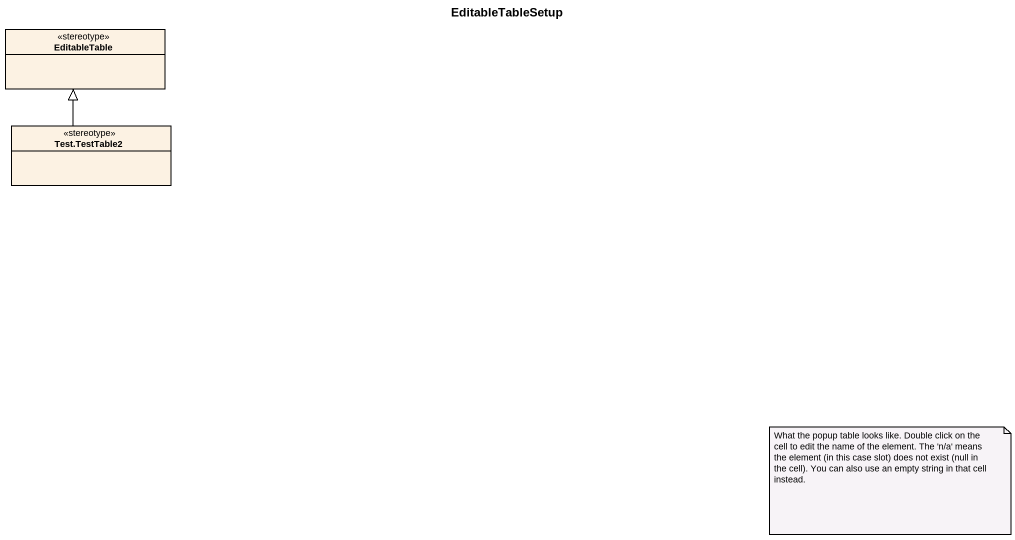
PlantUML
@startuml
title EditableTableSetup
hide circle
hide empty members
class EditableTable <<stereotype>>
class "Test.TestTable2" as Test_TestTable2 <<stereotype>>
Test_TestTable2 -up-|> EditableTable
note as N1
  What the popup table looks like. Double click on the cell to edit the name of the element. The 'n/a' means the element (in this case slot) does not exist (null in the cell). You can also use an empty string in that cell instead.
end note
@enduml
